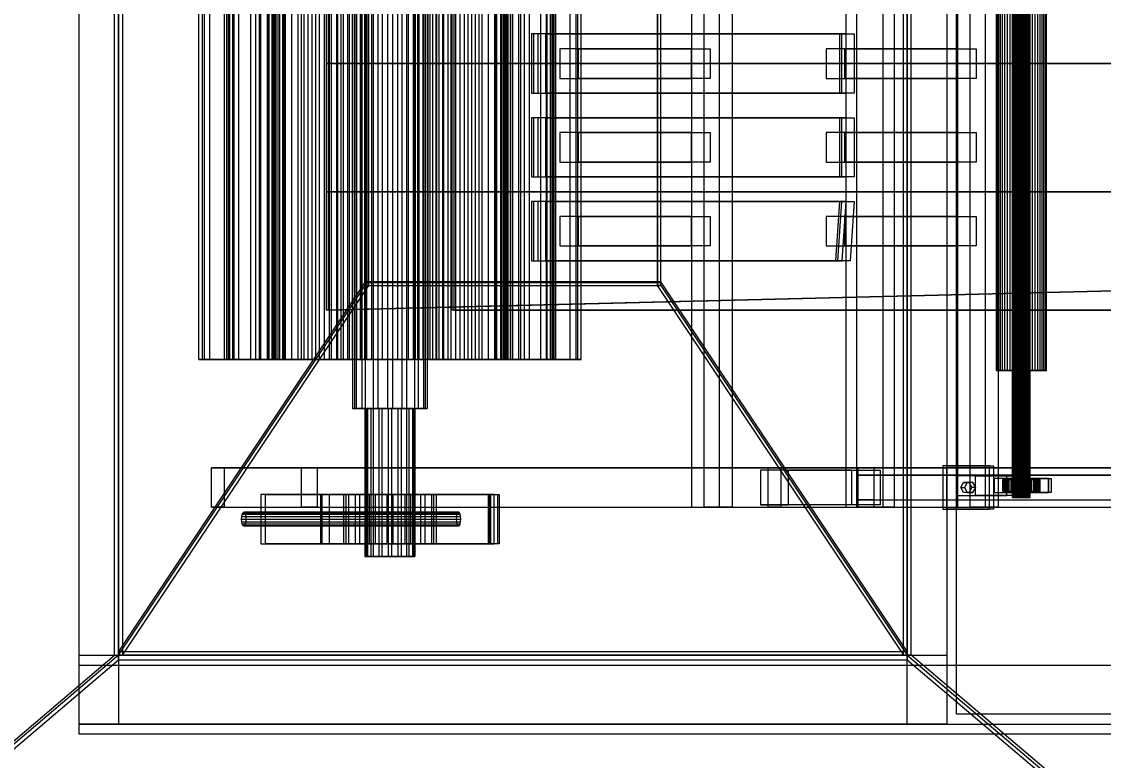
# Model space of a CAD drawing. Header units: millimetres. Extents: x -191664 to 191490, y -197311 to 10263.
# Drawn here: x 1576 to 2673, y -18707 to -17958 of the extents above; entities that cross this region are included whole.
import ezdxf

# ---------------------------------------------------------------- set-up
doc = ezdxf.new("R2010")
doc.units = ezdxf.units.MM
for name, color, linetype, lineweight in [('COTAS_INSTALACION_P', 30, 'Continuous', 0), ('superior_C01', 7, 'Continuous', 0), ('superior_tolva', 7, 'Continuous', 0), ('superior_tolva-C01', 7, 'Continuous', 0)]:
    doc.layers.add(name, color=color, linetype=linetype, lineweight=lineweight)
doc.dimstyles.new('PLANTA_100', dxfattribs={"dimtxt": 250, "dimasz": 150, "dimexe": 150, "dimexo": 80, "dimgap": 100, "dimtad": 1, "dimtih": 1, "dimtoh": 1, "dimdec": 1, "dimdsep": 46, "dimcen": 0.09, "dimclrd": 1, "dimclre": 1, "dimclrt": 1, "dimadec": 0, "dimazin": 0, "dimtfac": 1, "dimtdec": 4, "dimtofl": 0, "dimtmove": 0, "dimatfit": 3, "dimfxl": 1, "dimtolj": 1, "dimtzin": 0, "dimarcsym": 0})

# ---------------------------------------------------------------- blocks, each defined once
blk = doc.blocks.new('*D5')
at = {"layer": 'COTAS_INSTALACION_P', "color": 1, "lineweight": -2, "transparency": 16777216}
for p, q in [((-1000, -18080), (-1000, -25850)), ((60117.1, -18080), (60117.1, -25850)), ((-850, -25700), (59967.1, -25700))]:
    blk.add_line(p, q, dxfattribs=at)
at = {"layer": 'COTAS_INSTALACION_P', "color": 1, "transparency": 16777216}
for points in [[(-850, -25675), (-850, -25725), (-1000, -25700)], [(59967.1, -25675), (59967.1, -25725), (60117.1, -25700)]]:
    blk.add_solid(points, dxfattribs=at)
at = {"layer": 'Defpoints', "color": 0, "transparency": 16777216}
for p in [(-1000, -18000), (60117.1, -18000), (60117.1, -25700)]:
    blk.add_point(p, dxfattribs=at)

msp = doc.modelspace()

# ---------------------------------------------------------------- linework, layer by layer
at = {"layer": 'superior_C01', "color": 155, "true_color": 0x607885}
for p, q in [((2255.23, -17550), (2255.23, -18450)), ((2268.04, -18450), (2268.04, -17550)), ((2283.65, -18450), (2283.65, -17550)), ((2296.46, -17550), (2296.46, -18450)), ((2525.23, -17550), (2525.23, -18450)), ((2538.04, -18450), (2538.04, -17550)), ((2553.65, -18450), (2553.65, -17550)), ((2566.46, -17550), (2566.46, -18450)), ((2412.37, -17970), (2099.56, -17970)), ((2099.56, -17970), (2099.56, -18030)), ((2107.57, -17970), (2099.56, -17970)), ((2107.57, -18030), (2107.57, -17970)), ((2107.57, -17970), (2420.37, -17970)), ((2412.37, -18030), (2412.37, -17970)), ((2412.37, -17970), (2420.37, -17970)), ((2420.37, -17970), (2420.37, -18030)), ((2140.73, -17985), (2121.78, -17985)), ((2121.78, -17985), (2121.78, -18015)), ((2255.23, -17985), (2121.78, -17985)), ((2140.73, -18015), (2140.73, -17985)), ((2140.73, -17985), (2274.18, -17985)), ((2255.23, -18015), (2255.23, -17985)), ((2255.23, -17985), (2274.18, -17985)), ((2274.18, -17985), (2274.18, -18015)), ((2410.88, -17985), (2391.94, -17985)), ((2391.94, -17985), (2391.94, -18015)), ((2525.23, -17985), (2391.94, -17985)), ((2410.88, -18015), (2410.88, -17985)), ((2410.88, -17985), (2544.18, -17985)), ((2525.23, -18015), (2525.23, -17985)), ((2525.23, -17985), (2544.18, -17985)), ((2544.18, -17985), (2544.18, -18015)), ((2121.78, -18015), (2140.73, -18015)), ((2121.78, -18015), (2255.23, -18015)), ((2274.18, -18015), (2140.73, -18015)), ((2274.18, -18015), (2255.23, -18015)), ((2391.94, -18015), (2410.88, -18015)), ((2391.94, -18015), (2525.23, -18015)), ((2544.18, -18015), (2410.88, -18015)), ((2544.18, -18015), (2525.23, -18015)), ((2099.56, -18030), (2412.37, -18030)), ((2099.56, -18030), (2107.57, -18030)), ((2420.37, -18030), (2107.57, -18030)), ((2420.37, -18030), (2412.37, -18030)), ((2412.37, -18055), (2099.56, -18055)), ((2099.56, -18055), (2099.56, -18115)), ((2107.57, -18055), (2099.56, -18055)), ((2107.57, -18115), (2107.57, -18055)), ((2107.57, -18055), (2420.37, -18055)), ((2412.37, -18115), (2412.37, -18055)), ((2412.37, -18055), (2420.37, -18055)), ((2420.37, -18055), (2420.37, -18115)), ((2140.73, -18070), (2121.78, -18070)), ((2121.78, -18070), (2121.78, -18100)), ((2255.23, -18070), (2121.78, -18070)), ((2140.73, -18100), (2140.73, -18070)), ((2140.73, -18070), (2274.18, -18070)), ((2255.23, -18100), (2255.23, -18070)), ((2255.23, -18070), (2274.18, -18070)), ((2274.18, -18070), (2274.18, -18100)), ((2410.88, -18070), (2391.94, -18070)), ((2391.94, -18070), (2391.94, -18100)), ((2525.23, -18070), (2391.94, -18070)), ((2410.88, -18100), (2410.88, -18070)), ((2410.88, -18070), (2544.18, -18070)), ((2525.23, -18100), (2525.23, -18070)), ((2525.23, -18070), (2544.18, -18070)), ((2544.18, -18070), (2544.18, -18100)), ((2121.78, -18100), (2140.73, -18100)), ((2121.78, -18100), (2255.23, -18100)), ((2274.18, -18100), (2140.73, -18100)), ((2274.18, -18100), (2255.23, -18100)), ((2391.94, -18100), (2410.88, -18100)), ((2391.94, -18100), (2525.23, -18100)), ((2544.18, -18100), (2410.88, -18100)), ((2544.18, -18100), (2525.23, -18100)), ((2099.56, -18115), (2412.37, -18115)), ((2099.56, -18115), (2107.57, -18115)), ((2420.37, -18115), (2107.57, -18115)), ((2420.37, -18115), (2412.37, -18115)), ((2412.37, -18140), (2099.56, -18140)), ((2099.56, -18140), (2099.56, -18200)), ((2107.57, -18140), (2099.56, -18140)), ((2107.57, -18200), (2107.57, -18140)), ((2107.57, -18140), (2420.37, -18140)), ((2408.17, -18200), (2412.37, -18140)), ((2412.37, -18140), (2420.37, -18140)), ((2420.37, -18140), (2416.18, -18200)), ((2140.73, -18155), (2121.78, -18155)), ((2121.78, -18155), (2121.78, -18185)), ((2255.23, -18155), (2121.78, -18155)), ((2140.73, -18185), (2140.73, -18155)), ((2140.73, -18155), (2274.18, -18155)), ((2255.23, -18185), (2255.23, -18155)), ((2255.23, -18155), (2274.18, -18155)), ((2274.18, -18155), (2274.18, -18185)), ((2410.88, -18155), (2391.94, -18155)), ((2391.94, -18155), (2391.94, -18185)), ((2525.23, -18155), (2391.94, -18155)), ((2410.88, -18185), (2410.88, -18155)), ((2410.88, -18155), (2544.18, -18155)), ((2525.23, -18185), (2525.23, -18155)), ((2525.23, -18155), (2544.18, -18155)), ((2544.18, -18155), (2544.18, -18185)), ((2121.78, -18185), (2140.73, -18185)), ((2121.78, -18185), (2255.23, -18185)), ((2274.18, -18185), (2140.73, -18185)), ((2274.18, -18185), (2255.23, -18185)), ((2391.94, -18185), (2410.88, -18185)), ((2391.94, -18185), (2525.23, -18185)), ((2544.18, -18185), (2410.88, -18185)), ((2544.18, -18185), (2525.23, -18185)), ((2099.56, -18200), (2408.17, -18200)), ((2099.56, -18200), (2107.57, -18200)), ((2416.18, -18200), (2107.57, -18200)), ((2416.18, -18200), (2408.17, -18200)), ((2255.23, -18450), (2283.65, -18450)), ((2255.23, -18450), (2268.04, -18450)), ((2296.46, -18450), (2268.04, -18450)), ((2296.46, -18450), (2283.65, -18450)), ((2525.23, -18450), (2553.65, -18450)), ((2525.23, -18450), (2538.04, -18450)), ((2566.46, -18450), (2538.04, -18450)), ((2566.46, -18450), (2553.65, -18450))]:
    msp.add_line(p, q, dxfattribs=at)
at = {"layer": 'superior_C01', "color": 139, "true_color": 0x354b57}
for p, q in [((2411.81, -17550), (2411.81, -18450)), ((2423.02, -18450), (2423.02, -17550)), ((2449.7, -18450), (2449.7, -17550)), ((2460.91, -17550), (2460.91, -18450)), ((1768.29, -18410), (1781.1, -18410)), ((1768.29, -18450), (1768.29, -18410)), ((2333.1, -18410), (1768.29, -18410)), ((1781.1, -18410), (1781.1, -18450)), ((1781.1, -18410), (2345.91, -18410)), ((1859.54, -18410), (1875.55, -18410)), ((1859.54, -18450), (1859.54, -18410)), ((2424.35, -18410), (1859.54, -18410)), ((1875.55, -18410), (1875.55, -18450)), ((1875.55, -18410), (2440.36, -18410)), ((2353.72, -18412.5), (2325.3, -18412.5)), ((2325.3, -18412.5), (2325.3, -18447.5)), ((2418.15, -18412.5), (2325.3, -18412.5)), ((2333.1, -18410), (2345.91, -18410)), ((2333.1, -18450), (2333.1, -18410)), ((3469.93, -18410), (2333.1, -18410)), ((2345.91, -18410), (2345.91, -18450)), ((2345.91, -18410), (3482.74, -18410)), ((2353.72, -18447.5), (2353.72, -18412.5)), ((2353.72, -18412.5), (2446.57, -18412.5)), ((2418.15, -18447.5), (2418.15, -18412.5)), ((2418.15, -18412.5), (2446.57, -18412.5)), ((2424.35, -18410), (2440.36, -18410)), ((2424.35, -18450), (2424.35, -18410)), ((3561.18, -18410), (2424.35, -18410)), ((2440.36, -18410), (2440.36, -18450)), ((2440.36, -18410), (3577.19, -18410)), ((2446.57, -18412.5), (2446.57, -18447.5)), ((2557.79, -18408), (2510.42, -18408)), ((2510.42, -18408), (2510.42, -18452)), ((2514.26, -18408), (2510.42, -18408)), ((2514.26, -18452), (2514.26, -18408)), ((2514.26, -18408), (2561.63, -18408)), ((2557.79, -18452), (2557.79, -18408)), ((2557.79, -18408), (2561.63, -18408)), ((2561.63, -18408), (2561.63, -18452)), ((2424.35, -18417.5), (2440.36, -18417.5)), ((2424.35, -18442.5), (2424.35, -18417.5)), ((3468.33, -18417.5), (2424.35, -18417.5)), ((2440.36, -18417.5), (2440.36, -18442.5)), ((2440.36, -18417.5), (3484.34, -18417.5)), ((2543.58, -18418), (2524.63, -18418)), ((2524.63, -18418), (2524.63, -18438)), ((2575.08, -18418), (2524.63, -18418)), ((2543.58, -18438), (2543.58, -18418)), ((2543.58, -18418), (2594.03, -18418)), ((2573.8, -18421), (2562.43, -18421)), ((2562.43, -18421), (2562.43, -18435)), ((2575.88, -18421), (2562.43, -18421)), ((2573.8, -18435), (2573.8, -18421)), ((2573.8, -18421), (2587.25, -18421)), ((2617.55, -18421), (2573.97, -18421)), ((2573.97, -18421), (2573.97, -18435)), ((2576.53, -18421), (2573.97, -18421)), ((2575.08, -18438), (2575.08, -18418)), ((2575.08, -18418), (2594.03, -18418)), ((2575.88, -18435), (2575.88, -18421)), ((2575.88, -18421), (2587.25, -18421)), ((2576.53, -18435), (2576.53, -18421)), ((2576.53, -18421), (2620.11, -18421)), ((2587.25, -18421), (2587.25, -18435)), ((2604.12, -18421), (2592.75, -18421)), ((2592.75, -18421), (2592.75, -18435)), ((2606.19, -18421), (2592.75, -18421)), ((2594.03, -18418), (2594.03, -18438)), ((2604.12, -18435), (2604.12, -18421)), ((2604.12, -18421), (2617.56, -18421)), ((2606.19, -18435), (2606.19, -18421)), ((2606.19, -18421), (2617.56, -18421)), ((2617.55, -18435), (2617.55, -18421)), ((2617.55, -18421), (2620.11, -18421)), ((2617.56, -18421), (2617.56, -18435)), ((2620.11, -18421), (2620.11, -18435)), ((2562.43, -18435), (2573.8, -18435)), ((2562.43, -18435), (2575.88, -18435)), ((2587.25, -18435), (2573.8, -18435)), ((2573.97, -18435), (2617.55, -18435)), ((2573.97, -18435), (2576.53, -18435)), ((2587.25, -18435), (2575.88, -18435)), ((2620.11, -18435), (2576.53, -18435)), ((2592.75, -18435), (2604.12, -18435)), ((2592.75, -18435), (2606.19, -18435)), ((2617.56, -18435), (2604.12, -18435)), ((2617.56, -18435), (2606.19, -18435)), ((2620.11, -18435), (2617.55, -18435)), ((2049.35, -18437), (1878.82, -18437)), ((1878.82, -18437), (1878.82, -18487)), ((1880.75, -18437), (1878.82, -18437)), ((1880.75, -18487), (1880.75, -18437)), ((1880.75, -18437), (2051.27, -18437)), ((2049.35, -18487), (2049.35, -18437)), ((2049.35, -18437), (2051.27, -18437)), ((2051.27, -18437), (2051.27, -18487)), ((2440.36, -18442.5), (2424.35, -18442.5)), ((2424.35, -18442.5), (3468.33, -18442.5)), ((2440.36, -18442.5), (3484.34, -18442.5)), ((2524.63, -18438), (2543.58, -18438)), ((2524.63, -18438), (2575.08, -18438)), ((2594.03, -18438), (2543.58, -18438)), ((2594.03, -18438), (2575.08, -18438)), ((1781.1, -18450), (1768.29, -18450)), ((1768.29, -18450), (2333.1, -18450)), ((1781.1, -18450), (2345.91, -18450)), ((1875.55, -18450), (1859.54, -18450)), ((1859.54, -18450), (2424.35, -18450)), ((1875.55, -18450), (2440.36, -18450)), ((2325.3, -18447.5), (2353.72, -18447.5)), ((2418.15, -18447.5), (2325.3, -18447.5)), ((2345.91, -18450), (2333.1, -18450)), ((2333.1, -18450), (3469.93, -18450)), ((2345.91, -18450), (3482.74, -18450)), ((2446.57, -18447.5), (2353.72, -18447.5)), ((2411.81, -18450), (2449.7, -18450)), ((2411.81, -18450), (2423.02, -18450)), ((2446.57, -18447.5), (2418.15, -18447.5)), ((2460.91, -18450), (2423.02, -18450)), ((2440.36, -18450), (2424.35, -18450)), ((2424.35, -18450), (3561.18, -18450)), ((2440.36, -18450), (3577.19, -18450)), ((2460.91, -18450), (2449.7, -18450)), ((2510.42, -18452), (2557.79, -18452)), ((2510.42, -18452), (2514.26, -18452)), ((2561.63, -18452), (2514.26, -18452)), ((2561.63, -18452), (2557.79, -18452)), ((1878.82, -18487), (2049.35, -18487)), ((1878.82, -18487), (1880.75, -18487)), ((2051.27, -18487), (1880.75, -18487)), ((2051.27, -18487), (2049.35, -18487))]:
    msp.add_line(p, q, dxfattribs=at)
at = {"layer": 'superior_C01', "color": 9, "true_color": 0xbac6cb}
for p, q in [((2581.02, -18440), (2581.02, -17560)), ((2581.17, -18440), (2581.17, -17560)), ((2581.47, -18440), (2581.47, -17560)), ((2581.93, -18440), (2581.93, -17560)), ((2582.51, -18440), (2582.51, -17560)), ((2583.24, -18440), (2583.24, -17560)), ((2584.05, -18440), (2584.05, -17560)), ((2585.01, -18440), (2585.01, -17560)), ((2586.01, -18440), (2586.01, -17560)), ((2587.12, -18440), (2587.12, -17560)), ((2588.23, -18440), (2588.23, -17560)), ((2589.42, -18440), (2589.42, -17560)), ((2590.57, -18440), (2590.57, -17560)), ((2591.77, -18440), (2591.77, -17560)), ((2592.88, -18440), (2592.88, -17560)), ((2593.99, -18440), (2593.99, -17560)), ((2594.99, -18440), (2594.99, -17560)), ((2595.94, -18440), (2595.94, -17560)), ((2596.76, -18440), (2596.76, -17560)), ((2597.49, -18440), (2597.49, -17560)), ((2598.06, -18440), (2598.06, -17560)), ((2598.52, -17560), (2598.52, -18440)), ((2598.82, -18440), (2598.82, -17560)), ((2598.98, -18440), (2598.98, -17560)), ((2581.47, -18440), (2581.02, -18440)), ((2581.02, -18440), (2581.17, -18440)), ((2581.17, -18440), (2581.93, -18440)), ((2582.51, -18440), (2581.47, -18440)), ((2581.93, -18440), (2583.24, -18440)), ((2584.05, -18440), (2582.51, -18440)), ((2583.24, -18440), (2585.01, -18440)), ((2586.01, -18440), (2584.05, -18440)), ((2585.01, -18440), (2587.12, -18440)), ((2588.23, -18440), (2586.01, -18440)), ((2587.12, -18440), (2589.42, -18440)), ((2590.57, -18440), (2588.23, -18440)), ((2589.42, -18440), (2591.77, -18440)), ((2592.88, -18440), (2590.57, -18440)), ((2591.77, -18440), (2593.99, -18440)), ((2594.99, -18440), (2592.88, -18440)), ((2593.99, -18440), (2595.94, -18440)), ((2596.76, -18440), (2594.99, -18440)), ((2595.94, -18440), (2597.49, -18440)), ((2598.06, -18440), (2596.76, -18440)), ((2597.49, -18440), (2598.52, -18440)), ((2598.82, -18440), (2598.06, -18440)), ((2598.52, -18440), (2598.98, -18440)), ((2598.98, -18440), (2598.82, -18440))]:
    msp.add_line(p, q, dxfattribs=at)
at = {"layer": 'superior_C01', "color": 9, "true_color": 0xb8c2c5}
for p, q in [((1911.44, -17650), (1911.44, -18350)), ((1913.36, -17650), (1913.36, -18350)), ((1915.3, -17650), (1915.3, -18350)), ((1920.76, -17650), (1920.76, -18350)), ((1924.34, -17650), (1924.34, -18350)), ((1932.51, -17650), (1932.51, -18350)), ((1937.19, -17650), (1937.19, -18350)), ((1946.82, -17650), (1946.82, -18350)), ((1951.89, -17650), (1951.89, -18350)), ((1961.52, -17650), (1961.52, -18350)), ((1966.21, -17650), (1966.21, -18350)), ((1974.38, -17650), (1974.38, -18350)), ((1977.96, -17650), (1977.96, -18350)), ((1983.42, -17650), (1983.42, -18350)), ((1985.36, -18350), (1985.36, -17650)), ((1987.27, -17650), (1987.27, -18350)), ((1915.3, -18350), (1911.44, -18350)), ((1911.44, -18350), (1913.36, -18350)), ((1913.36, -18350), (1920.76, -18350)), ((1924.34, -18350), (1915.3, -18350)), ((1920.76, -18350), (1932.51, -18350)), ((1925.2, -18350), (1923.92, -18350)), ((1923.92, -18350), (1926.5, -18350)), ((1923.92, -18350), (1923.92, -18500)), ((1937.19, -18350), (1924.34, -18350)), ((1930.16, -18350), (1925.2, -18350)), ((1925.2, -18350), (1925.2, -18500)), ((1926.5, -18350), (1932.57, -18350)), ((1926.5, -18350), (1926.5, -18500)), ((1938.05, -18350), (1930.16, -18350)), ((1930.16, -18350), (1930.16, -18500)), ((1932.51, -18350), (1946.82, -18350)), ((1932.57, -18350), (1941.19, -18350)), ((1932.57, -18350), (1932.57, -18500)), ((1951.89, -18350), (1937.19, -18350)), ((1947.66, -18350), (1938.05, -18350)), ((1938.05, -18350), (1938.05, -18500)), ((1941.19, -18350), (1951.06, -18350)), ((1941.19, -18350), (1941.19, -18500)), ((1946.82, -18350), (1961.52, -18350)), ((1957.52, -18350), (1947.66, -18350)), ((1947.66, -18350), (1947.66, -18500)), ((1951.06, -18350), (1960.67, -18350)), ((1951.06, -18350), (1951.06, -18500)), ((1966.21, -18350), (1951.89, -18350)), ((1966.15, -18350), (1957.52, -18350)), ((1957.52, -18350), (1957.52, -18500)), ((1960.67, -18350), (1968.55, -18350)), ((1960.67, -18350), (1960.67, -18500)), ((1961.52, -18350), (1974.38, -18350)), ((1972.21, -18350), (1966.15, -18350)), ((1966.15, -18350), (1966.15, -18500)), ((1977.96, -18350), (1966.21, -18350)), ((1968.55, -18350), (1973.52, -18350)), ((1968.55, -18350), (1968.55, -18500)), ((1974.8, -18350), (1972.21, -18350)), ((1972.21, -18350), (1972.21, -18500)), ((1973.52, -18350), (1974.8, -18350)), ((1973.52, -18500), (1973.52, -18350)), ((1974.38, -18350), (1983.42, -18350)), ((1974.8, -18350), (1974.8, -18500)), ((1985.36, -18350), (1977.96, -18350)), ((1983.42, -18350), (1987.27, -18350)), ((1987.27, -18350), (1985.36, -18350)), ((1799.04, -18459.32), (1799.53, -18457.05)), ((1799.53, -18457.05), (1800.26, -18455.53)), ((1799.53, -18457.05), (2017.42, -18457.05)), ((1800.26, -18455.53), (1801.11, -18455)), ((1800.26, -18455.53), (2018.15, -18455.53)), ((1801.11, -18455), (1801.97, -18455.53)), ((2019.01, -18455), (1801.11, -18455)), ((1801.97, -18455.53), (1802.7, -18457.05)), ((1801.97, -18455.53), (2019.86, -18455.53)), ((1802.7, -18457.05), (1803.18, -18459.32)), ((1802.7, -18457.05), (2020.59, -18457.05)), ((2017.42, -18457.05), (2016.94, -18459.32)), ((2018.15, -18455.53), (2017.42, -18457.05)), ((2019.01, -18455), (2018.15, -18455.53)), ((2019.86, -18455.53), (2019.01, -18455)), ((2020.59, -18457.05), (2019.86, -18455.53)), ((2021.08, -18459.32), (2020.59, -18457.05)), ((1798.87, -18462), (1799.04, -18459.32)), ((1799.04, -18464.68), (1798.87, -18462)), ((1798.87, -18462), (2016.77, -18462)), ((1799.04, -18459.32), (2016.94, -18459.32)), ((1799.53, -18466.95), (1799.04, -18464.68)), ((1799.04, -18464.68), (2016.94, -18464.68)), ((1800.26, -18468.47), (1799.53, -18466.95)), ((1799.53, -18466.95), (2017.42, -18466.95)), ((1801.11, -18469), (1800.26, -18468.47)), ((1800.26, -18468.47), (2018.15, -18468.47)), ((1801.97, -18468.47), (1801.11, -18469)), ((1802.7, -18466.95), (1801.97, -18468.47)), ((1801.97, -18468.47), (2019.86, -18468.47)), ((1803.18, -18464.68), (1802.7, -18466.95)), ((1802.7, -18466.95), (2020.59, -18466.95)), ((1803.18, -18459.32), (1803.36, -18462)), ((1803.18, -18459.32), (2021.08, -18459.32)), ((1803.36, -18462), (1803.18, -18464.68)), ((1803.18, -18464.68), (2021.08, -18464.68)), ((1803.36, -18462), (2021.25, -18462)), ((2016.94, -18459.32), (2016.77, -18462)), ((2016.77, -18462), (2016.94, -18464.68)), ((2016.94, -18464.68), (2017.42, -18466.95)), ((2017.42, -18466.95), (2018.15, -18468.47)), ((2018.15, -18468.47), (2019.01, -18469)), ((2019.01, -18469), (2019.86, -18468.47)), ((2019.86, -18468.47), (2020.59, -18466.95)), ((2020.59, -18466.95), (2021.08, -18464.68)), ((2021.25, -18462), (2021.08, -18459.32)), ((2021.08, -18464.68), (2021.25, -18462)), ((1801.11, -18469), (2019.01, -18469)), ((1926.5, -18500), (1923.92, -18500)), ((1923.92, -18500), (1925.2, -18500)), ((1925.2, -18500), (1930.16, -18500)), ((1932.57, -18500), (1926.5, -18500)), ((1930.16, -18500), (1938.05, -18500)), ((1941.19, -18500), (1932.57, -18500)), ((1938.05, -18500), (1947.66, -18500)), ((1951.06, -18500), (1941.19, -18500)), ((1947.66, -18500), (1957.52, -18500)), ((1960.67, -18500), (1951.06, -18500)), ((1957.52, -18500), (1966.15, -18500)), ((1968.55, -18500), (1960.67, -18500)), ((1966.15, -18500), (1972.21, -18500)), ((1973.52, -18500), (1968.55, -18500)), ((1972.21, -18500), (1974.8, -18500)), ((1974.8, -18500), (1973.52, -18500))]:
    msp.add_line(p, q, dxfattribs=at)
at = {"layer": 'superior_C01', "color": 252, "true_color": 0x83939a}
for p, q in [((2564.65, -18311.15), (2564.65, -17688.85)), ((2565.09, -18311.15), (2565.09, -17688.85)), ((2565.93, -18311.15), (2565.93, -17688.85)), ((2567.23, -18311.15), (2567.23, -17688.85)), ((2568.86, -18311.15), (2568.86, -17688.85)), ((2570.92, -18311.15), (2570.92, -17688.85)), ((2573.22, -18311.15), (2573.22, -17688.85)), ((2575.91, -18311.15), (2575.91, -17688.85)), ((2578.73, -18311.15), (2578.73, -17688.85)), ((2581.86, -18311.15), (2581.86, -17688.85)), ((2585.01, -18311.15), (2585.01, -17688.85)), ((2588.37, -18311.15), (2588.37, -17688.85)), ((2591.62, -18311.15), (2591.62, -17688.85)), ((2594.99, -18311.15), (2594.99, -17688.85)), ((2598.13, -18311.15), (2598.13, -17688.85)), ((2601.26, -18311.15), (2601.26, -17688.85)), ((2604.08, -18311.15), (2604.08, -17688.85)), ((2606.77, -18311.15), (2606.77, -17688.85)), ((2609.07, -18311.15), (2609.07, -17688.85)), ((2611.14, -18311.15), (2611.14, -17688.85)), ((2612.76, -18311.15), (2612.76, -17688.85)), ((2614.06, -17688.85), (2614.06, -18311.15)), ((2614.9, -18311.15), (2614.9, -17688.85)), ((2615.35, -18311.15), (2615.35, -17688.85)), ((2565.93, -18311.15), (2564.65, -18311.15)), ((2564.65, -18311.15), (2565.09, -18311.15)), ((2565.09, -18311.15), (2567.23, -18311.15)), ((2568.86, -18311.15), (2565.93, -18311.15)), ((2567.23, -18311.15), (2570.92, -18311.15)), ((2573.22, -18311.15), (2568.86, -18311.15)), ((2570.92, -18311.15), (2575.91, -18311.15)), ((2578.73, -18311.15), (2573.22, -18311.15)), ((2575.91, -18311.15), (2581.86, -18311.15)), ((2585.01, -18311.15), (2578.73, -18311.15)), ((2581.86, -18311.15), (2588.37, -18311.15)), ((2591.62, -18311.15), (2585.01, -18311.15)), ((2588.37, -18311.15), (2594.99, -18311.15)), ((2598.13, -18311.15), (2591.62, -18311.15)), ((2594.99, -18311.15), (2601.26, -18311.15)), ((2604.08, -18311.15), (2598.13, -18311.15)), ((2601.26, -18311.15), (2606.77, -18311.15)), ((2609.07, -18311.15), (2604.08, -18311.15)), ((2606.77, -18311.15), (2611.14, -18311.15)), ((2612.76, -18311.15), (2609.07, -18311.15)), ((2611.14, -18311.15), (2614.06, -18311.15)), ((2614.9, -18311.15), (2612.76, -18311.15)), ((2614.06, -18311.15), (2615.35, -18311.15)), ((2615.35, -18311.15), (2614.9, -18311.15))]:
    msp.add_line(p, q, dxfattribs=at)
at = {"layer": 'superior_C01', "color": 8, "true_color": 0x697a83}
for p, q in [((1755.41, -18300), (1755.41, -17700)), ((1758.95, -17700), (1758.95, -18300)), ((1760.8, -17700), (1760.8, -18300)), ((1766.56, -18300), (1766.56, -17700)), ((1781.31, -17700), (1781.31, -18300)), ((1781.69, -18300), (1781.69, -17700)), ((1783.65, -17700), (1783.65, -18300)), ((1784.38, -18300), (1784.38, -17700)), ((1785.98, -18300), (1785.98, -17700)), ((1786.71, -17700), (1786.71, -18300)), ((1789.91, -18300), (1789.91, -17700)), ((1790.97, -17700), (1790.97, -18300)), ((1796.23, -18300), (1796.23, -17700)), ((1808.12, -17700), (1808.12, -18300)), ((1813.18, -17700), (1813.18, -18300)), ((1816.68, -17700), (1816.68, -18300)), ((1818.39, -18300), (1818.39, -17700)), ((1825, -17700), (1825, -18300)), ((1826.69, -18300), (1826.69, -17700)), ((1826.98, -18300), (1826.98, -17700)), ((1829.6, -17700), (1829.6, -18300)), ((1830.71, -17700), (1830.71, -18300)), ((1831.36, -18300), (1831.36, -17700)), ((1831.7, -17700), (1831.7, -18300)), ((1832.68, -18300), (1832.68, -17700)), ((1833.34, -17700), (1833.34, -18300)), ((1834.07, -18300), (1834.07, -17700)), ((1835.68, -17700), (1835.68, -18300)), ((1837.28, -17700), (1837.28, -18300)), ((1840.85, -18300), (1840.85, -17700)), ((1841.8, -17700), (1841.8, -18300)), ((1843.07, -17700), (1843.07, -18300)), ((1849.49, -17700), (1849.49, -18300)), ((1855.94, -17700), (1855.94, -18300)), ((1859.24, -17700), (1859.24, -18300)), ((1862.55, -18300), (1862.55, -17700)), ((1866.36, -18300), (1866.36, -17700)), ((1870.12, -17700), (1870.12, -18300)), ((1873.87, -17700), (1873.87, -18300)), ((1878.08, -18300), (1878.08, -17700)), ((1882.82, -17700), (1882.82, -18300)), ((1887.6, -17700), (1887.6, -18300)), ((1890.19, -18300), (1890.19, -17700)), ((1895.13, -17700), (1895.13, -18300)), ((1896.14, -17700), (1896.14, -18300)), ((1899.67, -17700), (1899.67, -18300)), ((1902.04, -17700), (1902.04, -18300)), ((1902.37, -18300), (1902.37, -17700)), ((1906.2, -17700), (1906.2, -18300)), ((1908.36, -18300), (1908.36, -17700)), ((1910.94, -17700), (1910.94, -18300)), ((1911.07, -17700), (1911.07, -18300)), ((1915.67, -18300), (1915.67, -17700)), ((1919.69, -18300), (1919.69, -17700)), ((1920.87, -18300), (1920.87, -17700)), ((1920.89, -18300), (1920.89, -17700)), ((1923.65, -17700), (1923.65, -18300)), ((1925.79, -17700), (1925.79, -18300)), ((1930.69, -17700), (1930.69, -18300)), ((1941.67, -17700), (1941.67, -18300)), ((1957.05, -17700), (1957.05, -18300)), ((1968.02, -17700), (1968.02, -18300)), ((1972.93, -17700), (1972.93, -18300)), ((1975.07, -17700), (1975.07, -18300)), ((1977.83, -18300), (1977.83, -17700)), ((1977.84, -18300), (1977.84, -17700)), ((1979.03, -18300), (1979.03, -17700)), ((1983.04, -18300), (1983.04, -17700)), ((1987.65, -17700), (1987.65, -18300)), ((1987.78, -17700), (1987.78, -18300)), ((1990.35, -18300), (1990.35, -17700)), ((1992.52, -17700), (1992.52, -18300)), ((1996.35, -18300), (1996.35, -17700)), ((1996.67, -17700), (1996.67, -18300)), ((1999.05, -17700), (1999.05, -18300)), ((2002.58, -17700), (2002.58, -18300)), ((2003.59, -17700), (2003.59, -18300)), ((2008.52, -18300), (2008.52, -17700)), ((2011.12, -17700), (2011.12, -18300)), ((2015.89, -17700), (2015.89, -18300)), ((2020.63, -18300), (2020.63, -17700)), ((2024.85, -17700), (2024.85, -18300)), ((2028.6, -17700), (2028.6, -18300)), ((2032.36, -18300), (2032.36, -17700)), ((2036.17, -18300), (2036.17, -17700)), ((2039.47, -17700), (2039.47, -18300)), ((2042.78, -17700), (2042.78, -18300)), ((2049.22, -17700), (2049.22, -18300)), ((2055.65, -17700), (2055.65, -18300)), ((2056.91, -17700), (2056.91, -18300)), ((2057.86, -18300), (2057.86, -17700)), ((2061.44, -17700), (2061.44, -18300)), ((2063.04, -18300), (2063.04, -17700)), ((2064.64, -18300), (2064.64, -17700)), ((2065.37, -17700), (2065.37, -18300)), ((2066.04, -18300), (2066.04, -17700)), ((2067.02, -17700), (2067.02, -18300)), ((2067.35, -18300), (2067.35, -17700)), ((2068, -17700), (2068, -18300)), ((2069.11, -17700), (2069.11, -18300)), ((2071.74, -18300), (2071.74, -17700)), ((2072.03, -18300), (2072.03, -17700)), ((2073.72, -17700), (2073.72, -18300)), ((2080.32, -18300), (2080.32, -17700)), ((2082.03, -17700), (2082.03, -18300)), ((2085.54, -17700), (2085.54, -18300)), ((2090.6, -17700), (2090.6, -18300)), ((2102.48, -18300), (2102.48, -17700)), ((2107.74, -17700), (2107.74, -18300)), ((2108.81, -18300), (2108.81, -17700)), ((2112.01, -17700), (2112.01, -18300)), ((2112.74, -18300), (2112.74, -17700)), ((2114.34, -18300), (2114.34, -17700)), ((2115.07, -17700), (2115.07, -18300)), ((2117.03, -18300), (2117.03, -17700)), ((2117.4, -17700), (2117.4, -18300)), ((2132.15, -18300), (2132.15, -17700)), ((2137.92, -17700), (2137.92, -18300)), ((2139.77, -17700), (2139.77, -18300)), ((2143.3, -18300), (2143.3, -17700)), ((1781.31, -18300), (1755.41, -18300)), ((1755.41, -18300), (1758.95, -18300)), ((1758.95, -18300), (1784.38, -18300)), ((1766.56, -18300), (1760.8, -18300)), ((1760.8, -18300), (1785.98, -18300)), ((1790.97, -18300), (1766.56, -18300)), ((1784.38, -18300), (1781.31, -18300)), ((1830.71, -18300), (1781.69, -18300)), ((1783.65, -18300), (1781.69, -18300)), ((1783.65, -18300), (1832.68, -18300)), ((1785.98, -18300), (1790.97, -18300)), ((1786.71, -18300), (1834.07, -18300)), ((1786.71, -18300), (1789.91, -18300)), ((1837.28, -18300), (1789.91, -18300)), ((1816.68, -18300), (1796.23, -18300)), ((1796.23, -18300), (1808.12, -18300)), ((1808.12, -18300), (1826.98, -18300)), ((1826.69, -18300), (1813.18, -18300)), ((1813.18, -18300), (1831.36, -18300)), ((1826.98, -18300), (1816.68, -18300)), ((1855.94, -18300), (1818.39, -18300)), ((1825, -18300), (1818.39, -18300)), ((1825, -18300), (1862.55, -18300)), ((1843.07, -18300), (1826.69, -18300)), ((1831.7, -18300), (1829.6, -18300)), ((1829.6, -18300), (1835.68, -18300)), ((1830.71, -18300), (1832.68, -18300)), ((1831.36, -18300), (1843.07, -18300)), ((1841.8, -18300), (1831.7, -18300)), ((1833.34, -18300), (1866.36, -18300)), ((1833.34, -18300), (1840.85, -18300)), ((1837.28, -18300), (1834.07, -18300)), ((1835.68, -18300), (1849.49, -18300)), ((1873.87, -18300), (1840.85, -18300)), ((1859.24, -18300), (1841.8, -18300)), ((1849.49, -18300), (1870.12, -18300)), ((1855.94, -18300), (1862.55, -18300)), ((1882.82, -18300), (1859.24, -18300)), ((1873.87, -18300), (1866.36, -18300)), ((1870.12, -18300), (1896.14, -18300)), ((1887.6, -18300), (1878.08, -18300)), ((1878.08, -18300), (1895.13, -18300)), ((1910.94, -18300), (1882.82, -18300)), ((1902.37, -18300), (1887.6, -18300)), ((1906.2, -18300), (1890.19, -18300)), ((1899.67, -18300), (1890.19, -18300)), ((1895.13, -18300), (1902.37, -18300)), ((1896.14, -18300), (1925.79, -18300)), ((1899.67, -18300), (1915.67, -18300)), ((1919.69, -18300), (1902.04, -18300)), ((1902.04, -18300), (1908.36, -18300)), ((1906.2, -18300), (1915.67, -18300)), ((1908.36, -18300), (1923.65, -18300)), ((1941.67, -18300), (1910.94, -18300)), ((1911.07, -18300), (1920.89, -18300)), ((1911.07, -18300), (1920.87, -18300)), ((1923.65, -18300), (1919.69, -18300)), ((1930.69, -18300), (1920.87, -18300)), ((1930.69, -18300), (1920.89, -18300)), ((1925.79, -18300), (1957.05, -18300)), ((1972.93, -18300), (1941.67, -18300)), ((1957.05, -18300), (1987.78, -18300)), ((1968.02, -18300), (1977.84, -18300)), ((1968.02, -18300), (1977.83, -18300)), ((2002.58, -18300), (1972.93, -18300)), ((1990.35, -18300), (1975.07, -18300)), ((1975.07, -18300), (1979.03, -18300)), ((1987.65, -18300), (1977.83, -18300)), ((1987.65, -18300), (1977.84, -18300)), ((1979.03, -18300), (1996.67, -18300)), ((1999.05, -18300), (1983.04, -18300)), ((1992.52, -18300), (1983.04, -18300)), ((1987.78, -18300), (2015.89, -18300)), ((1996.67, -18300), (1990.35, -18300)), ((1992.52, -18300), (2008.52, -18300)), ((1996.35, -18300), (2011.12, -18300)), ((2003.59, -18300), (1996.35, -18300)), ((1999.05, -18300), (2008.52, -18300)), ((2028.6, -18300), (2002.58, -18300)), ((2020.63, -18300), (2003.59, -18300)), ((2011.12, -18300), (2020.63, -18300)), ((2015.89, -18300), (2039.47, -18300)), ((2024.85, -18300), (2057.86, -18300)), ((2024.85, -18300), (2032.36, -18300)), ((2049.22, -18300), (2028.6, -18300)), ((2065.37, -18300), (2032.36, -18300)), ((2073.72, -18300), (2036.17, -18300)), ((2042.78, -18300), (2036.17, -18300)), ((2039.47, -18300), (2056.91, -18300)), ((2042.78, -18300), (2080.32, -18300)), ((2063.04, -18300), (2049.22, -18300)), ((2067.35, -18300), (2055.65, -18300)), ((2055.65, -18300), (2072.03, -18300)), ((2056.91, -18300), (2067.02, -18300)), ((2065.37, -18300), (2057.86, -18300)), ((2061.44, -18300), (2108.81, -18300)), ((2061.44, -18300), (2064.64, -18300)), ((2069.11, -18300), (2063.04, -18300)), ((2112.01, -18300), (2064.64, -18300)), ((2115.07, -18300), (2066.04, -18300)), ((2068, -18300), (2066.04, -18300)), ((2067.02, -18300), (2069.11, -18300)), ((2085.54, -18300), (2067.35, -18300)), ((2068, -18300), (2117.03, -18300)), ((2071.74, -18300), (2082.03, -18300)), ((2090.6, -18300), (2071.74, -18300)), ((2072.03, -18300), (2085.54, -18300)), ((2073.72, -18300), (2080.32, -18300)), ((2082.03, -18300), (2102.48, -18300)), ((2102.48, -18300), (2090.6, -18300)), ((2112.74, -18300), (2107.74, -18300)), ((2107.74, -18300), (2132.15, -18300)), ((2112.01, -18300), (2108.81, -18300)), ((2137.92, -18300), (2112.74, -18300)), ((2114.34, -18300), (2117.4, -18300)), ((2139.77, -18300), (2114.34, -18300)), ((2115.07, -18300), (2117.03, -18300)), ((2117.4, -18300), (2143.3, -18300)), ((2132.15, -18300), (2137.92, -18300)), ((2143.3, -18300), (2139.77, -18300))]:
    msp.add_line(p, q, dxfattribs=at)
at = {"layer": 'superior_C01', "color": 251, "true_color": 0x586d65}
for p, q in [((2012.49, -18250), (2012.49, -17750)), ((2014.1, -17750), (2014.1, -18250)), ((11002.45, -18250), (2012.49, -18250)), ((2014.1, -18250), (2012.49, -18250)), ((2014.1, -18250), (11004.06, -18250))]:
    msp.add_line(p, q, dxfattribs=at)
at = {"layer": 'superior_C01', "color": 139, "true_color": 0x345e4e}
for p, q in [((1884.95, -18000), (1884.95, -17870)), ((1886.86, -17870), (1886.86, -18000)), ((1884.95, -18130), (1884.95, -18000)), ((1884.95, -18000), (2794.62, -18000)), ((1886.86, -18000), (1884.95, -18000)), ((2796.53, -18000), (1886.86, -18000)), ((1886.86, -18000), (1886.86, -18130)), ((1884.95, -18250), (1884.95, -18130)), ((1884.95, -18130), (2794.62, -18130)), ((1886.86, -18130), (1884.95, -18130)), ((2796.53, -18130), (1886.86, -18130)), ((1886.86, -18130), (1886.86, -18250)), ((2772.69, -18228.3), (1884.95, -18250)), ((1886.86, -18250), (2774.6, -18228.3)), ((1886.86, -18250), (1884.95, -18250))]:
    msp.add_line(p, q, dxfattribs=at)
at = {"layer": 'superior_C01', "color": 254, "true_color": 0xc8d3ca}
for p, q in [((2405.97, -17970), (2093.16, -17970)), ((2093.16, -17970), (2093.16, -18030)), ((2095.08, -17970), (2093.16, -17970)), ((2405.97, -18030), (2405.97, -17970)), ((2405.97, -17970), (2407.89, -17970)), ((2093.16, -18030), (2405.97, -18030)), ((2093.16, -18030), (2095.08, -18030)), ((2407.89, -18030), (2405.97, -18030)), ((2405.97, -18055), (2093.16, -18055)), ((2093.16, -18055), (2093.16, -18115)), ((2095.08, -18055), (2093.16, -18055)), ((2405.97, -18115), (2405.97, -18055)), ((2405.97, -18055), (2407.89, -18055)), ((2093.16, -18115), (2405.97, -18115)), ((2093.16, -18115), (2095.08, -18115)), ((2407.89, -18115), (2405.97, -18115)), ((2405.97, -18140), (2093.16, -18140)), ((2093.16, -18140), (2093.16, -18200)), ((2095.08, -18140), (2093.16, -18140)), ((2401.77, -18200), (2405.97, -18140)), ((2405.97, -18140), (2407.89, -18140)), ((2093.16, -18200), (2401.77, -18200)), ((2093.16, -18200), (2095.08, -18200)), ((2403.69, -18200), (2401.77, -18200))]:
    msp.add_line(p, q, dxfattribs=at)
at = {"layer": 'superior_C01', "color": 250, "true_color": 0x30383b}
for p, q in [((2407.89, -17970), (2095.08, -17970)), ((2095.08, -17970), (2095.08, -18030)), ((2099.56, -17970), (2095.08, -17970)), ((2407.89, -18030), (2407.89, -17970)), ((2407.89, -17970), (2412.37, -17970)), ((2095.08, -18030), (2407.89, -18030)), ((2095.08, -18030), (2099.56, -18030)), ((2412.37, -18030), (2407.89, -18030)), ((2407.89, -18055), (2095.08, -18055)), ((2095.08, -18055), (2095.08, -18115)), ((2099.56, -18055), (2095.08, -18055)), ((2407.89, -18115), (2407.89, -18055)), ((2407.89, -18055), (2412.37, -18055)), ((2095.08, -18115), (2407.89, -18115)), ((2095.08, -18115), (2099.56, -18115)), ((2412.37, -18115), (2407.89, -18115)), ((2407.89, -18140), (2095.08, -18140)), ((2095.08, -18140), (2095.08, -18200)), ((2099.56, -18140), (2095.08, -18140)), ((2403.69, -18200), (2407.89, -18140)), ((2407.89, -18140), (2412.37, -18140)), ((2095.08, -18200), (2403.69, -18200)), ((2095.08, -18200), (2099.56, -18200)), ((2408.17, -18200), (2403.69, -18200))]:
    msp.add_line(p, q, dxfattribs=at)
at = {"layer": 'superior_C01', "color": 155, "true_color": 0x617580}
for p, q in [((2571.37, -18422), (2571.04, -18422)), ((2571.04, -18422), (2581.02, -18422)), ((2571.04, -18434), (2571.04, -18422)), ((2571.04, -18422), (2572, -18422)), ((2572.97, -18422), (2571.37, -18422)), ((2571.37, -18422), (2581.17, -18422)), ((2571.37, -18434), (2571.37, -18422)), ((2572, -18422), (2581.47, -18422)), ((2572, -18434), (2572, -18422)), ((2572, -18422), (2574.19, -18422)), ((2575.73, -18422), (2572.97, -18422)), ((2572.97, -18422), (2581.93, -18422)), ((2572.97, -18434), (2572.97, -18422)), ((2574.19, -18422), (2582.51, -18422)), ((2574.19, -18434), (2574.19, -18422)), ((2574.19, -18422), (2577.45, -18422)), ((2579.46, -18422), (2575.73, -18422)), ((2575.73, -18422), (2583.24, -18422)), ((2575.73, -18434), (2575.73, -18422)), ((2577.45, -18422), (2584.05, -18422)), ((2577.45, -18434), (2577.45, -18422)), ((2577.45, -18422), (2581.57, -18422)), ((2583.91, -18422), (2579.46, -18422)), ((2579.46, -18422), (2585.01, -18422)), ((2579.46, -18434), (2579.46, -18422)), ((2581.02, -18422), (2581.17, -18422)), ((2581.02, -18422), (2581.02, -18434)), ((2581.47, -18422), (2581.02, -18422)), ((2581.17, -18422), (2581.93, -18422)), ((2581.17, -18422), (2581.17, -18434)), ((2581.47, -18422), (2581.47, -18434)), ((2582.51, -18422), (2581.47, -18422)), ((2581.57, -18422), (2586.01, -18422)), ((2581.57, -18434), (2581.57, -18422)), ((2581.57, -18422), (2586.27, -18422)), ((2581.93, -18422), (2583.24, -18422)), ((2581.93, -18422), (2581.93, -18434)), ((2582.51, -18422), (2582.51, -18434)), ((2584.05, -18422), (2582.51, -18422)), ((2583.24, -18422), (2585.01, -18422)), ((2583.24, -18422), (2583.24, -18434)), ((2588.78, -18422), (2583.91, -18422)), ((2583.91, -18422), (2587.12, -18422)), ((2583.91, -18434), (2583.91, -18422)), ((2584.05, -18422), (2584.05, -18434)), ((2586.01, -18422), (2584.05, -18422)), ((2585.01, -18422), (2587.12, -18422)), ((2585.01, -18422), (2585.01, -18434)), ((2586.01, -18422), (2586.01, -18434)), ((2588.23, -18422), (2586.01, -18422)), ((2586.27, -18422), (2588.23, -18422)), ((2586.27, -18434), (2586.27, -18422)), ((2586.27, -18422), (2591.21, -18422)), ((2587.12, -18422), (2589.42, -18422)), ((2587.12, -18422), (2587.12, -18434)), ((2588.23, -18422), (2588.23, -18434)), ((2590.57, -18422), (2588.23, -18422)), ((2593.73, -18422), (2588.78, -18422)), ((2588.78, -18422), (2589.42, -18422)), ((2588.78, -18434), (2588.78, -18422)), ((2589.42, -18422), (2591.77, -18422)), ((2589.42, -18422), (2589.42, -18434)), ((2591.21, -18422), (2590.57, -18422)), ((2590.57, -18422), (2590.57, -18434)), ((2592.88, -18422), (2590.57, -18422)), ((2591.21, -18434), (2591.21, -18422)), ((2591.21, -18422), (2596.08, -18422)), ((2593.73, -18422), (2591.77, -18422)), ((2591.77, -18422), (2593.99, -18422)), ((2591.77, -18422), (2591.77, -18434)), ((2596.08, -18422), (2592.88, -18422)), ((2592.88, -18422), (2592.88, -18434)), ((2594.99, -18422), (2592.88, -18422)), ((2598.42, -18422), (2593.73, -18422)), ((2593.73, -18434), (2593.73, -18422)), ((2598.42, -18422), (2593.99, -18422)), ((2593.99, -18422), (2595.94, -18422)), ((2593.99, -18422), (2593.99, -18434)), ((2600.53, -18422), (2594.99, -18422)), ((2594.99, -18422), (2594.99, -18434)), ((2596.76, -18422), (2594.99, -18422)), ((2602.54, -18422), (2595.94, -18422)), ((2595.94, -18422), (2597.49, -18422)), ((2595.94, -18422), (2595.94, -18434)), ((2596.08, -18434), (2596.08, -18422)), ((2596.08, -18422), (2600.53, -18422)), ((2604.27, -18422), (2596.76, -18422)), ((2596.76, -18422), (2596.76, -18434)), ((2598.06, -18422), (2596.76, -18422)), ((2605.81, -18422), (2597.49, -18422)), ((2597.49, -18422), (2598.52, -18422)), ((2597.49, -18422), (2597.49, -18434)), ((2607.03, -18422), (2598.06, -18422)), ((2598.06, -18422), (2598.06, -18434)), ((2598.82, -18422), (2598.06, -18422)), ((2602.54, -18422), (2598.42, -18422)), ((2598.42, -18434), (2598.42, -18422)), ((2598.52, -18422), (2608, -18422)), ((2598.52, -18434), (2598.52, -18422)), ((2598.52, -18422), (2598.98, -18422)), ((2608.63, -18422), (2598.82, -18422)), ((2598.82, -18422), (2598.82, -18434)), ((2598.98, -18422), (2598.82, -18422)), ((2608.96, -18422), (2598.98, -18422)), ((2598.98, -18422), (2598.98, -18434)), ((2600.53, -18434), (2600.53, -18422)), ((2600.53, -18422), (2604.27, -18422)), ((2605.81, -18422), (2602.54, -18422)), ((2602.54, -18434), (2602.54, -18422)), ((2604.27, -18434), (2604.27, -18422)), ((2604.27, -18422), (2607.03, -18422)), ((2608, -18422), (2605.81, -18422)), ((2605.81, -18434), (2605.81, -18422)), ((2607.03, -18434), (2607.03, -18422)), ((2607.03, -18422), (2608.63, -18422)), ((2608, -18422), (2608, -18434)), ((2608.96, -18422), (2608, -18422)), ((2608.63, -18434), (2608.63, -18422)), ((2608.63, -18422), (2608.96, -18422)), ((2608.96, -18434), (2608.96, -18422)), ((2581.02, -18434), (2571.04, -18434)), ((2571.04, -18434), (2571.37, -18434)), ((2572, -18434), (2571.04, -18434)), ((2581.17, -18434), (2571.37, -18434)), ((2571.37, -18434), (2572.97, -18434)), ((2581.47, -18434), (2572, -18434)), ((2574.19, -18434), (2572, -18434)), ((2581.93, -18434), (2572.97, -18434)), ((2572.97, -18434), (2575.73, -18434)), ((2582.51, -18434), (2574.19, -18434)), ((2577.45, -18434), (2574.19, -18434)), ((2583.24, -18434), (2575.73, -18434)), ((2575.73, -18434), (2579.46, -18434)), ((2584.05, -18434), (2577.45, -18434)), ((2581.57, -18434), (2577.45, -18434)), ((2585.01, -18434), (2579.46, -18434)), ((2579.46, -18434), (2583.91, -18434)), ((2581.17, -18434), (2581.02, -18434)), ((2581.02, -18434), (2581.47, -18434)), ((2581.93, -18434), (2581.17, -18434)), ((2581.47, -18434), (2582.51, -18434)), ((2586.01, -18434), (2581.57, -18434)), ((2586.27, -18434), (2581.57, -18434)), ((2583.24, -18434), (2581.93, -18434)), ((2582.51, -18434), (2584.05, -18434)), ((2585.01, -18434), (2583.24, -18434)), ((2587.12, -18434), (2583.91, -18434)), ((2583.91, -18434), (2588.78, -18434)), ((2584.05, -18434), (2586.01, -18434)), ((2587.12, -18434), (2585.01, -18434)), ((2586.01, -18434), (2588.23, -18434)), ((2588.23, -18434), (2586.27, -18434)), ((2591.21, -18434), (2586.27, -18434)), ((2589.42, -18434), (2587.12, -18434)), ((2588.23, -18434), (2590.57, -18434)), ((2589.42, -18434), (2588.78, -18434)), ((2588.78, -18434), (2593.73, -18434)), ((2591.77, -18434), (2589.42, -18434)), ((2590.57, -18434), (2591.21, -18434)), ((2590.57, -18434), (2592.88, -18434)), ((2596.08, -18434), (2591.21, -18434)), ((2593.99, -18434), (2591.77, -18434)), ((2591.77, -18434), (2593.73, -18434)), ((2592.88, -18434), (2596.08, -18434)), ((2592.88, -18434), (2594.99, -18434)), ((2593.73, -18434), (2598.42, -18434)), ((2595.94, -18434), (2593.99, -18434)), ((2593.99, -18434), (2598.42, -18434)), ((2594.99, -18434), (2600.53, -18434)), ((2594.99, -18434), (2596.76, -18434)), ((2597.49, -18434), (2595.94, -18434)), ((2595.94, -18434), (2602.54, -18434)), ((2600.53, -18434), (2596.08, -18434)), ((2596.76, -18434), (2604.27, -18434)), ((2596.76, -18434), (2598.06, -18434)), ((2598.52, -18434), (2597.49, -18434)), ((2597.49, -18434), (2605.81, -18434)), ((2598.06, -18434), (2607.03, -18434)), ((2598.06, -18434), (2598.82, -18434)), ((2598.42, -18434), (2602.54, -18434)), ((2608, -18434), (2598.52, -18434)), ((2598.98, -18434), (2598.52, -18434)), ((2598.82, -18434), (2608.63, -18434)), ((2598.82, -18434), (2598.98, -18434)), ((2598.98, -18434), (2608.96, -18434)), ((2604.27, -18434), (2600.53, -18434)), ((2602.54, -18434), (2605.81, -18434)), ((2607.03, -18434), (2604.27, -18434)), ((2605.81, -18434), (2608, -18434)), ((2608.63, -18434), (2607.03, -18434)), ((2608, -18434), (2608.96, -18434)), ((2608.96, -18434), (2608.63, -18434))]:
    msp.add_line(p, q, dxfattribs=at)
at = {"layer": 'superior_C01', "color": 9, "true_color": 0xbdc8cc}
for p, q in [((2528.42, -18430), (2531.26, -18424.8)), ((2531.26, -18435.2), (2528.42, -18430)), ((2528.42, -18430), (2532.26, -18430)), ((2531.26, -18424.8), (2536.94, -18424.8)), ((2535.1, -18424.8), (2531.26, -18424.8)), ((2536.94, -18435.2), (2531.26, -18435.2)), ((2535.1, -18435.2), (2531.26, -18435.2)), ((2535.1, -18424.8), (2532.26, -18430)), ((2532.26, -18430), (2535.1, -18435.2)), ((2540.79, -18424.8), (2535.1, -18424.8)), ((2535.1, -18435.2), (2540.79, -18435.2)), ((2536.94, -18424.8), (2539.79, -18430)), ((2540.79, -18424.8), (2536.94, -18424.8)), ((2539.79, -18430), (2536.94, -18435.2)), ((2540.79, -18435.2), (2536.94, -18435.2)), ((2543.63, -18430), (2539.79, -18430)), ((2543.63, -18430), (2540.79, -18424.8)), ((2540.79, -18435.2), (2543.63, -18430))]:
    msp.add_line(p, q, dxfattribs=at)
at = {"layer": 'superior_C01', "color": 43, "true_color": 0xd6b34e}
for p, q in [((2055.3, -18437), (1818.46, -18437)), ((1818.46, -18437), (1818.46, -18487)), ((1823.26, -18437), (1818.46, -18437)), ((1823.26, -18487), (1823.26, -18437)), ((1823.26, -18437), (2060.1, -18437)), ((2055.3, -18487), (2055.3, -18437)), ((2055.3, -18437), (2060.1, -18437)), ((2060.1, -18437), (2060.1, -18487)), ((1818.46, -18487), (2055.3, -18487)), ((1818.46, -18487), (1823.26, -18487)), ((2060.1, -18487), (1823.26, -18487)), ((2060.1, -18487), (2055.3, -18487))]:
    msp.add_line(p, q, dxfattribs=at)
at = {"layer": 'superior_C01', "color": 145, "true_color": 0x3e8091}
for p, q in [((2050.63, -18437), (1880.1, -18437)), ((1880.1, -18437), (1880.1, -18487)), ((1888.11, -18437), (1880.1, -18437)), ((1888.11, -18487), (1888.11, -18437)), ((1888.11, -18437), (2058.63, -18437)), ((2050.63, -18487), (2050.63, -18437)), ((2050.63, -18437), (2058.63, -18437)), ((2058.63, -18437), (2058.63, -18487)), ((1880.1, -18487), (2050.63, -18487)), ((1880.1, -18487), (1888.11, -18487)), ((2058.63, -18487), (1888.11, -18487)), ((2058.63, -18487), (2050.63, -18487))]:
    msp.add_line(p, q, dxfattribs=at)
at = {"layer": 'superior_C01', "color": 147, "true_color": 0x24748b}
for p, q in [((1904.83, -18437), (1902.46, -18437)), ((1902.46, -18437), (1907.23, -18437)), ((1902.46, -18437), (1902.46, -18487)), ((1913.98, -18437), (1904.83, -18437)), ((1904.83, -18437), (1904.83, -18487)), ((1907.23, -18437), (1918.42, -18437)), ((1907.23, -18437), (1907.23, -18487)), ((1928.51, -18437), (1913.98, -18437)), ((1913.98, -18437), (1913.98, -18487)), ((1918.42, -18437), (1934.31, -18437)), ((1918.42, -18437), (1918.42, -18487)), ((1946.22, -18437), (1928.51, -18437)), ((1928.51, -18437), (1928.51, -18487)), ((1934.31, -18437), (1952.49, -18437)), ((1934.31, -18437), (1934.31, -18487)), ((1964.41, -18437), (1946.22, -18437)), ((1946.22, -18437), (1946.22, -18487)), ((1952.49, -18437), (1970.2, -18437)), ((1952.49, -18437), (1952.49, -18487)), ((1980.3, -18437), (1964.41, -18437)), ((1964.41, -18437), (1964.41, -18487)), ((1970.2, -18437), (1984.74, -18437)), ((1970.2, -18437), (1970.2, -18487)), ((1991.48, -18437), (1980.3, -18437)), ((1980.3, -18437), (1980.3, -18487)), ((1984.74, -18437), (1993.88, -18437)), ((1984.74, -18437), (1984.74, -18487)), ((1996.25, -18437), (1991.48, -18437)), ((1991.48, -18437), (1991.48, -18487)), ((1993.88, -18437), (1996.25, -18437)), ((1993.88, -18487), (1993.88, -18437)), ((1996.25, -18437), (1996.25, -18487)), ((1907.23, -18487), (1902.46, -18487)), ((1902.46, -18487), (1904.83, -18487)), ((1904.83, -18487), (1913.98, -18487)), ((1918.42, -18487), (1907.23, -18487)), ((1913.98, -18487), (1928.51, -18487)), ((1934.31, -18487), (1918.42, -18487)), ((1928.51, -18487), (1946.22, -18487)), ((1952.49, -18487), (1934.31, -18487)), ((1946.22, -18487), (1964.41, -18487)), ((1970.2, -18487), (1952.49, -18487)), ((1964.41, -18487), (1980.3, -18487)), ((1984.74, -18487), (1970.2, -18487)), ((1980.3, -18487), (1991.48, -18487)), ((1993.88, -18487), (1984.74, -18487)), ((1991.48, -18487), (1996.25, -18487)), ((1996.25, -18487), (1993.88, -18487))]:
    msp.add_line(p, q, dxfattribs=at)
at = {"layer": 'superior_tolva', "color": 9, "true_color": 0xb7bec5}
for p, q in [((1634.2, -18670), (1634.2, -17330)), ((1674.2, -17330), (1674.2, -18670)), ((2474.2, -18670), (2474.2, -17330)), ((2514.2, -17330), (2514.2, -18670)), ((1634.2, -18670), (1634.2, -18600)), ((1634.2, -18600), (2514.2, -18600)), ((2514.2, -18600), (2514.2, -18670)), ((1634.2, -18670), (1634.2, -18610)), ((2514.2, -18670), (1634.2, -18670)), ((1674.2, -18670), (1634.2, -18670)), ((2514.2, -18670), (2474.2, -18670))]:
    msp.add_line(p, q, dxfattribs=at)
at = {"layer": 'superior_tolva', "color": 253, "true_color": 0xaab2b8}
for p, q in [((2524.2, -18660), (2524.2, -17340)), ((3324.2, -18660), (2524.2, -18660))]:
    msp.add_line(p, q, dxfattribs=at)
at = {"layer": 'superior_tolva', "color": 252, "true_color": 0x818b94}
for p, q in [((1670.07, -18600), (1670.07, -17400)), ((1674.2, -17400), (1674.2, -18600)), ((2474.2, -17400), (2474.2, -18600)), ((2478.33, -18600), (2478.33, -17400)), ((345.07, -19725), (1670.07, -18600)), ((1674.2, -18600), (349.2, -19725)), ((1670.07, -18600), (1674.2, -18600)), ((2474.2, -18600), (1674.2, -18600)), ((1674.2, -18604.64), (1674.2, -18600)), ((2474.2, -18600), (3799.2, -19725)), ((2478.33, -18600), (2474.2, -18600)), ((2474.2, -18600), (2474.2, -18604.64)), ((3803.33, -19725), (2478.33, -18600)), ((349.2, -19729.64), (1674.2, -18604.64)), ((1674.2, -18604.64), (2474.2, -18604.64)), ((2474.2, -18604.64), (3799.2, -19729.64))]:
    msp.add_line(p, q, dxfattribs=at)
at = {"layer": 'superior_tolva', "color": 156, "true_color": 0x164b78}
for p, q in [((1634.2, -18680), (1634.2, -18610)), ((1634.2, -18610), (3614.2, -18610)), ((1634.2, -18680), (1634.2, -18670)), ((1634.2, -18670), (3614.2, -18670)), ((3614.2, -18680), (1634.2, -18680))]:
    msp.add_line(p, q, dxfattribs=at)
at = {"layer": 'superior_tolva-C01', "color": 252, "true_color": 0x82949d}
for p, q in [((1674.2, -18600), (1674.2, -17400)), ((1678.02, -17400), (1678.02, -18600)), ((2470.38, -18600), (2470.38, -17400)), ((2474.2, -17400), (2474.2, -18600)), ((1924.2, -17775), (1924.2, -18225)), ((1928.02, -18225), (1928.02, -17775)), ((2220.38, -17775), (2220.38, -18225)), ((2224.2, -18225), (2224.2, -17775)), ((1924.2, -18221.38), (1674.2, -18596.38)), ((1674.2, -18600), (1924.2, -18225)), ((1678.02, -18600), (1928.02, -18225)), ((2224.2, -18221.38), (1924.2, -18221.38)), ((1924.2, -18225), (1924.2, -18221.38)), ((1924.2, -18225), (2224.2, -18225)), ((1924.2, -18225), (1928.02, -18225)), ((2220.38, -18225), (2470.38, -18600)), ((2224.2, -18225), (2220.38, -18225)), ((2474.2, -18596.38), (2224.2, -18221.38)), ((2224.2, -18225), (2224.2, -18221.38)), ((2224.2, -18225), (2474.2, -18600)), ((1674.2, -18596.38), (2474.2, -18596.38)), ((1674.2, -18596.38), (1674.2, -18600)), ((2474.2, -18600), (1674.2, -18600)), ((1674.2, -18600), (1678.02, -18600)), ((2470.38, -18600), (2474.2, -18600)), ((2474.2, -18600), (2474.2, -18596.38))]:
    msp.add_line(p, q, dxfattribs=at)
at = {"layer": 'superior_tolva-C01', "color": 250, "true_color": 0x30383b}
for p, q in [((1927.2, -17775), (1927.2, -18225)), ((2221.2, -18225), (2221.2, -17775)), ((1924.2, -18222), (2224.2, -18222)), ((1924.2, -18222), (1924.2, -18225)), ((1924.2, -18225), (1927.2, -18225)), ((2221.2, -18225), (2224.2, -18225)), ((2224.2, -18225), (2224.2, -18222))]:
    msp.add_line(p, q, dxfattribs=at)

# ---------------------------------------------------------------- dimensions: what is measured, and where the dimension line sits
at = {"layer": 'COTAS_INSTALACION_P'}
dim = msp.add_aligned_dim(p1=(-1000, -18000), p2=(60117.12, -18000), distance=-7700, text='<> P', dimstyle='PLANTA_100', dxfattribs=at)
dim.commit()
dim.dimension.update_dxf_attribs({"geometry": '*D5', "text_midpoint": (29558.56, -25700)})

doc.saveas('drawing.dxf')
